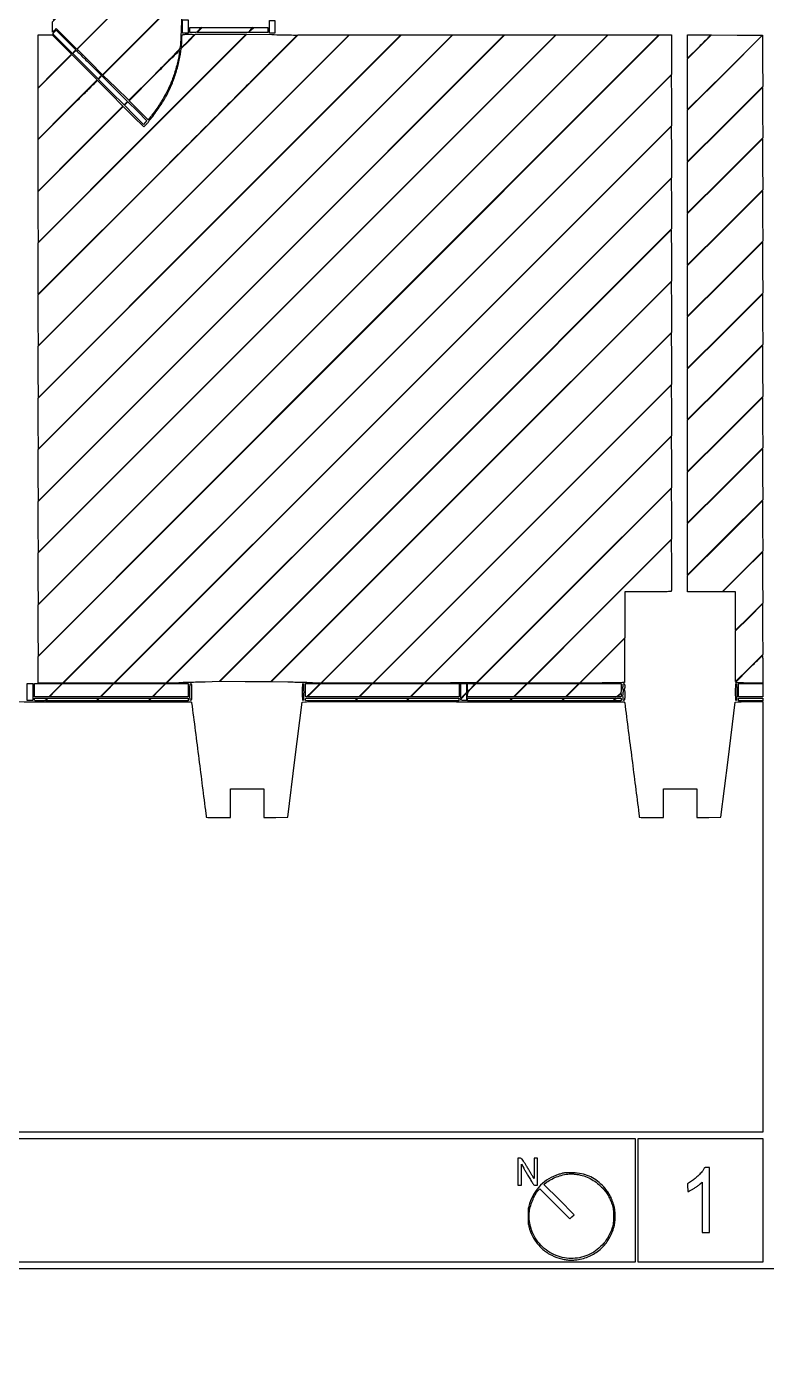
# Model space of a CAD drawing. Extents: x 0 to 1066, y 0 to 761.
# Drawn here: x 668.8 to 777.3, y 0 to 194.2 of the extents above; entities that cross this region are included whole.
import ezdxf

# ---------------------------------------------------------------- set-up
doc = ezdxf.new("R2010")
doc.units = 0
doc.header["$MEASUREMENT"] = 0

msp = doc.modelspace()

# ---------------------------------------------------------------- linework, layer by layer
for points in [[(183.390323, 95.266879, 0.000001), (192.989143, 95.254457, 0.000118)], [(329.859243, 95.267872, -0.000023), (352.558836, 95.240684, -0.000004), (375.624384, 95.211821, -0.198594)], [(456.759243, 95.267872, -0.000023), (479.458836, 95.240684, -0.000004), (502.524384, 95.211821, -0.198594)], [(647.351703, 95.267421, -0.000028), (669.892229, 95.24091, -0.000004), (692.872908, 95.212432, -0.198597), (693.003607, 95.158197, -0.166035), (693.042312, 95.079344, -0.00001), (694.094456, 86.85292, -0.000054), (695.120319, 78.823918, -0.027223), (695.157051, 78.31845, 0.397103), (695.182291, 78.292635, 0.001246), (695.679739, 78.273638, 0.005572), (696.253491, 78.259561, 0.003347), (696.9348, 78.255), (698.7114, 78.255), (698.7114, 80.37), (698.7114, 82.485), (701.1648, 82.485), (703.6182, 82.485), (703.6182, 80.368284), (703.6182, 78.251567), (705.371536, 78.274434), (707.124871, 78.2973), (708.178193, 86.731919), (709.231515, 95.166538), (709.660807, 95.216395, -0.029201), (710.559243, 95.267872, -0.000023), (733.258836, 95.240684, -0.000004), (756.324384, 95.211821, -0.198594), (756.453607, 95.158197, -0.166035), (756.492312, 95.079344, -0.00001), (757.544456, 86.85292, -0.000054), (758.570319, 78.823918, -0.027223), (758.607051, 78.31845, 0.397103), (758.632291, 78.292635, 0.001246), (759.129739, 78.273638, 0.005572), (759.703491, 78.259561, 0.003347), (760.3848, 78.255), (762.1614, 78.255), (762.1614, 80.37), (762.1614, 82.485), (764.6148, 82.485), (767.0682, 82.485), (767.0682, 80.368284), (767.0682, 78.251567), (768.821536, 78.274434), (770.574871, 78.2973), (771.627528, 86.726596), (772.680185, 95.155892), (773.0585, 95.207746, -0.024658), (773.291524, 95.228049, -0.002973), (773.806816, 95.244368, -0.00353), (774.419853, 95.255804, -0.002898), (775.074708, 95.2596), (776.7126, 95.2596), (776.7126, 63.7038), (776.7126, 32.148), (409.2102, 32.148)], [(289.192229, 95.24091, -0.000004), (312.172908, 95.212432, -0.198597)], [(416.092229, 95.24091, -0.000004), (439.072908, 95.212432, -0.198597)], [(542.992229, 95.24091, -0.000004), (565.972908, 95.212432, -0.198597)], [(606.442229, 95.24091, -0.000004), (629.422908, 95.212432, -0.198597)], [(375.865972, 145.56135, -0.000139), (375.849221, 127.376659, -0.000232), (375.823742, 112.056445, -0.000003), (375.794083, 98.149601, -0.198357)], [(664.484771, 209.380562, -0.000067), (690.31485, 235.230191, 0.000027), (706.352947, 251.277892, 0.00006)], [(692.434151, 229.777931, -0.00006), (665.342143, 202.705508, -0.000756), (655.110527, 192.514585, -0.000132), (648.721449, 186.173476, -0.54367), (648.558756, 186.208931, -0.0049), (648.324491, 186.849745, -0.007249), (648.132764, 187.416537, -0.007894), (647.970477, 187.948891, -0.007963), (647.825575, 188.484561, -0.015847), (647.655871, 189.255882, -0.006217), (647.468978, 190.328932, -0.005158), (647.311087, 191.375824, -0.034858), (647.2746, 191.898559, -0.197899), (647.402611, 192.209318, -0.000131), (654.033422, 198.88853, -0.000716)], [(694.591469, 224.426969, -0.000055), (678.050054, 207.889144, -0.000091), (664.116765, 193.966993), (651.447454, 181.312442, -0.198761), (651.412075, 181.2978, -0.245058), (651.326643, 181.342347, -0.001304), (650.774927, 182.136965, -0.006142), (650.248849, 182.919272, -0.010719), (649.834929, 183.582, -0.007926), (649.643664, 183.915278, -0.004447), (649.421305, 184.325951, -0.004436), (649.204007, 184.744884, -0.007215), (649.027838, 185.1048), (648.648725, 185.9085), (692.440113, 229.7313)], [(680.286636, 202.634941, -0.000034), (672.728986, 195.12015, -0.667126)], [(629.592312, 95.079344, -0.00001), (630.644456, 86.85292, -0.000054)]]:
    msp.add_lwpolyline(points, format="xyb")
for points in [[(409.06215, 749.15415), (40.8618, 749.132981), (40.8618, 380.65769), (40.8618, 12.1824), (501.2973, 12.1824), (961.7328, 12.1824), (961.7328, 380.646631), (961.7328, 749.110861), (961.41555, 749.1633, 0.040886), (961.153339, 749.184871, 0.000002), (934.190609, 749.194398, 0.000089), (904.448031, 749.199508, 0.000054), (869.1804, 749.195529, -0.000029), (813.61687, 749.186499, -0.000004), (696.10453, 749.175037, -0.000004), (556.774728, 749.163736, -0.000004)], [(716.752376, 263.9097), (718.930852, 263.9097), (683.12742, 228.106256, -0.000106), (669.395664, 214.38029, -0.000176), (657.829403, 202.831917, -0.000001), (647.316898, 192.34311, -0.413882), (647.283671, 192.343129, -0.194594), (647.267583, 192.381073, -0.00096), (647.261338, 192.805629, -0.004145), (647.259151, 193.291658, -0.002589), (647.264257, 193.860984), (647.285159, 195.338522), (645.101429, 195.361111), (642.9177, 195.3837), (678.7035, 231.194886), (714.4893, 267.006072), (714.5316, 265.457886), (714.5739, 263.9097)], [(713.241873, 227.933997), (676.20867, 190.900794), (674.705342, 192.402381), (673.202015, 193.903969), (672.928307, 193.630261), (672.6546, 193.356554), (672.6546, 194.116288), (672.6546, 194.876022), (707.150211, 229.371711, -0.000189), (720.725245, 242.936492, -0.000346), (731.813773, 253.992938, -0.000007), (741.686233, 263.822935, -0.198349), (741.793911, 263.8674, 0.093736), (741.851377, 263.878269, 0.100714), (741.899271, 263.909279, 0.101773), (741.930885, 263.956233, 0.097746), (741.942, 264.012544, -0.138097), (741.964311, 264.091784, -0.019599), (742.059109, 264.233949, -0.021084), (742.188013, 264.396835, -0.016552), (742.34067, 264.562444), (742.739339, 264.9672), (746.507208, 264.9672), (750.275076, 264.9672)], [(730.6479, 230.1966), (695.877377, 195.426), (694.523739, 195.425562, 0.00339), (693.945993, 195.421459, 0.002786), (693.329261, 195.40946, 0.002813), (692.762806, 195.392091, 0.007463), (692.358286, 195.371359), (691.546472, 195.317593), (691.489287, 193.489447, -0.001905), (691.463716, 192.760809, -0.002368), (691.434151, 192.083517, -0.001927), (691.404447, 191.515165, -0.017928), (691.381892, 191.270487, -0.125884), (691.245588, 190.927459, -0.028488), (690.845491, 190.438359, -0.010067), (690.02187, 189.576525, -0.000657), (687.583706, 187.132407), (683.83573, 183.38514), (681.922415, 185.236135), (680.009099, 187.087131), (718.949065, 226.027165), (757.889031, 264.9672), (761.653727, 264.9672), (765.418423, 264.9672)], [(685.809812, 177.829084), (670.5819, 162.600967), (670.559846, 166.301217), (670.537792, 170.001466), (676.77741, 176.241511), (683.017028, 182.481557), (684.517874, 180.982449), (686.018719, 179.48334), (686.40076, 179.858285, 0.012246), (686.547095, 180.009112, 0.01682), (686.670576, 180.152149, 0.013542), (686.764433, 180.275245, 0.157368), (686.7828, 180.332156, -0.101637), (686.792211, 180.377972, -0.040798), (686.822272, 180.434782, -0.038217), (686.865757, 180.492622, -0.039275), (686.917173, 180.542602, 0.059177), (687.17183, 180.810612, 0.003725), (687.817981, 181.689069, 0.006038), (688.453161, 182.588906, 0.015475), (688.88439, 183.259256, 0.024441), (689.747878, 184.871041, 0.023372), (690.464169, 186.583262, 0.023391), (691.016993, 188.353413, 0.024583), (691.391456, 190.1385), (691.525917, 190.9845), (692.558239, 192.02085), (693.590561, 193.0572), (697.314142, 193.0572), (701.037724, 193.0572)], [(708.50036, 192.93686, -0.451457), (708.501134, 192.92471, -0.000001), (702.934752, 187.349159, -0.000129), (696.808979, 181.216477, -0.000077), (689.52881, 173.93411), (670.5396, 154.945041), (670.5396, 158.709583), (670.5396, 162.474125), (685.83105, 177.769713), (701.1225, 193.065301), (704.8026, 193.007921, -0.000341), (706.214941, 192.984936, -0.000565), (707.406858, 192.963378, -0.000021), (708.484003, 192.942632, -0.16133)], [(693.4662, 193.03467, -0.196049), (693.459855, 193.01911, -0.000188), (693.185725, 192.739078, -0.001815), (692.877471, 192.426703, -0.001108), (692.51139, 192.060039), (691.55658, 191.107938), (691.586061, 191.976819, -0.003284), (691.599856, 192.31737, -0.004593), (691.616979, 192.62153, -0.002813), (691.635153, 192.876891, -0.059471), (691.649916, 192.95145, -0.263068), (691.705227, 193.002162, -0.028451), (691.882549, 193.032724, -0.022004), (692.155217, 193.051784, -0.006447), (692.575245, 193.0572, -0.00237), (692.91688, 193.055581, -0.003951), (693.204482, 193.050582, -0.000628), (693.45725, 193.043872, -0.406096)], [(694.143, 193.6917, -0.015083), (693.904381, 193.462802, -0.079982), (693.752955, 193.36471, -0.085469), (693.582926, 193.322259, -0.018539), (693.279386, 193.311), (692.7894, 193.311), (692.7894, 193.6917), (692.7894, 194.0724), (693.653014, 194.0724), (694.516629, 194.0724)], [(769.0986, 192.950657, -0.197299), (769.092322, 192.935366, -0.000058), (768.601575, 192.4386, -0.001004), (768.055358, 191.888028, -0.000608), (767.4066, 191.2383), (765.7146, 189.547886), (765.7146, 191.260243), (765.7146, 192.9726), (767.4066, 192.9726, -0.001215), (768.055398, 192.971023, -0.002027), (768.601575, 192.966154, -0.000166), (769.089717, 192.959662, -0.410227)], [(679.911944, 186.941959), (683.657676, 183.195518), (683.398741, 182.947444), (683.139807, 182.699369), (681.262888, 184.576288), (679.385969, 186.453207), (679.636934, 186.730753), (679.8879, 187.0083), (679.610599, 186.75757), (679.333299, 186.50684), (677.476362, 188.362337), (675.619426, 190.217835), (675.844841, 190.453117, -0.009896), (675.934688, 190.543257, -0.014154), (676.018134, 190.619286, -0.00998), (676.089751, 190.678473, -0.169264), (676.118234, 190.6884, -0.197225), (676.151677, 190.674674, -0.000056), (677.252428, 189.587883, -0.000991), (678.472279, 188.378446, -0.0006)], [(691.226017, 190.24425, -0.021016), (691.111815, 189.57278, -0.009226), (690.907059, 188.694105, -0.009157), (690.657128, 187.77572, -0.01283), (690.398038, 186.966, -0.024079), (689.740585, 185.336465, -0.02193), (688.910689, 183.724665, -0.021826), (687.938206, 182.183766, -0.023231), (686.853854, 180.766459), (686.6559, 180.531218), (685.260663, 181.930008), (683.865427, 183.328797), (687.544499, 187.008599, -0.000375), (688.957305, 188.419567, -0.000622), (690.151495, 189.607458, -0.000022), (691.232415, 190.679911, -0.197879), (691.253024, 190.6884, -0.427086), (691.26349, 190.677465, -0.004246), (691.25724, 190.557931, -0.010308), (691.245553, 190.414567, -0.00612)], [(681.134835, 184.392804), (682.973971, 182.522239), (676.756785, 176.305485), (670.5396, 170.088732), (670.5396, 173.852911), (670.5396, 177.61709), (674.875042, 181.953145, -0.0006), (676.540478, 183.614825, -0.000995), (677.949464, 185.01169, -0.000045), (679.22276, 186.268788, -0.274936), (679.253092, 186.276285, -0.123375), (679.282922, 186.25841, -0.00013), (679.82343, 185.717684, -0.001241), (680.42665, 185.110902, -0.000761)], [(730.213266, 131.354464), (697.078941, 98.1783), (695.039921, 98.121226, 0.000146), (694.126996, 98.095406, 0.000093), (693.06556, 98.064876, 0.000094), (692.025009, 98.034558, 0.000175), (691.182, 98.009542), (689.3631, 97.954932), (726.3333, 134.931131), (763.3035, 171.907329), (763.325545, 168.218979), (763.34759, 164.530628)], [(737.649454, 123.662184), (711.9513, 97.961156), (710.7669, 98.005019, 0.002175), (710.149783, 98.025186, 0.000655), (709.211484, 98.050532, 0.000657), (708.158947, 98.076201, 0.000714), (707.135068, 98.098363), (704.687635, 98.147844), (733.995568, 127.455896), (763.3035, 156.763948), (763.325554, 153.06358), (763.347608, 149.363212)], [(763.307074, 111.43935, -0.297973), (763.226254, 111.380999, -0.003823), (762.56838, 111.355664, -0.006398), (761.596068, 111.33811, -0.001314), (759.879855, 111.3336), (756.4932, 111.3336), (756.4932, 107.971147), (756.4932, 104.608693), (753.173052, 101.287747), (749.852903, 97.9668), (746.08793, 97.9668), (742.322956, 97.9668), (752.813228, 108.457356), (763.3035, 118.947913), (763.325569, 115.246506, -0.001041), (763.331104, 113.819948, -0.001664), (763.32924, 112.601324, -0.000306), (763.323356, 111.525793, -0.090292)], [(756.444981, 98.05948, -0.192873), (756.396456, 98.038658, -0.00032), (755.460952, 98.016548, -0.002361), (754.407298, 97.997297, -0.001449), (753.165701, 97.984075), (749.9367, 97.959049), (753.1938, 101.220474), (756.4509, 104.481899), (756.47308, 101.295879, -0.001488), (756.477964, 100.070754, -0.002423), (756.473975, 99.030954, -0.000333), (756.465348, 98.108031, -0.196051)], [(776.7126, 99.9972), (776.7126, 97.9668), (775.04175, 97.967731, -0.00295), (774.378111, 97.972016, -0.003758), (773.766141, 97.984178, -0.002943), (773.25357, 98.001239, -0.031155), (773.04555, 98.022415), (772.720201, 98.076167), (774.694575, 100.051884, -0.000518), (775.45318, 100.809433, -0.000856), (776.095388, 101.447233, -0.000042), (776.675542, 102.021338, -0.197529), (776.690775, 102.0276, -0.410936), (776.699739, 102.018736, -0.000114), (776.706189, 101.43117, -0.00168), (776.711032, 100.775758, -0.001007)], [(693.0432, 96.6555, -0.003213), (693.038872, 95.981979, -0.022561), (693.019862, 95.6544, -0.049302), (692.983947, 95.478677, -0.328801), (692.9163, 95.4288, -0.328801), (692.848653, 95.478677, -0.049302), (692.812738, 95.6544, -0.022561), (692.793728, 95.981979, -0.003213), (692.7894, 96.6555, -0.003213), (692.793728, 97.329021, -0.022561), (692.812738, 97.6566, -0.049302), (692.848653, 97.832323, -0.328801), (692.9163, 97.8822, -0.328801), (692.983947, 97.832323, -0.049302), (693.019862, 97.6566, -0.022561), (693.038872, 97.329021, -0.003213)], [(709.4556, 96.6555, -0.005192), (709.450266, 96.141839, -0.012022), (709.432991, 95.756625, -0.006948), (709.408635, 95.462963, -0.386182), (709.371, 95.4288, -0.386182), (709.333365, 95.462963, -0.006948), (709.309009, 95.756625, -0.012022), (709.291734, 96.141839, -0.005192), (709.2864, 96.6555, -0.005192), (709.291734, 97.169161, -0.012022), (709.309009, 97.554375, -0.006948), (709.333365, 97.848037, -0.386182), (709.371, 97.8822, -0.386182), (709.408635, 97.848037, -0.006948), (709.432991, 97.554375, -0.012022), (709.450266, 97.169161, -0.005192)], [(710.8938, 96.9093, -0.005157), (710.514238, 96.53643, -0.007914), (710.177169, 96.222189, -0.003446), (709.88547, 95.962379, -0.182163), (709.81653, 95.9364, -0.344653), (709.763497, 95.977884, -0.03339), (709.732879, 96.149624, -0.022219), (709.714354, 96.433162, -0.005202), (709.7094, 96.9093), (709.7094, 97.8822), (710.78667, 97.8822), (711.86394, 97.8822)], [(734.5818, 97.858606, -0.193942), (734.575343, 97.842586, -0.000605), (734.420267, 97.681846, -0.003271), (734.242716, 97.500643, -0.002026), (734.0319, 97.29), (733.482, 96.744988), (733.482, 97.313594), (733.482, 97.8822), (734.0319, 97.8822, -0.004021), (734.242756, 97.880504, -0.006699), (734.420267, 97.875269, -0.001796), (734.572693, 97.868181, -0.399625)], [(741.1806, 96.9093), (740.21046, 95.9364), (736.84623, 95.9364), (733.482, 95.9364), (733.482, 96.293961, -0.052149), (733.505354, 96.517271, -0.088362), (733.575703, 96.691039, -0.048434), (733.730757, 96.891762, -0.006882), (734.093233, 97.266861), (734.704465, 97.8822), (738.427603, 97.8822), (742.15074, 97.8822)], [(755.9856, 97.230117, -0.009231), (755.977948, 96.815692, -0.068755), (755.943884, 96.622147, -0.092581), (755.861315, 96.469611, -0.023182), (755.672331, 96.257217), (755.359061, 95.9364), (751.634061, 95.9364), (747.90906, 95.9364), (748.8792, 96.9093), (749.84934, 97.8822), (752.91747, 97.8822), (755.9856, 97.8822)], [(756.4932, 97.469559, -0.022202), (756.485101, 97.287254, -0.037886), (756.460148, 97.136963, -0.0468), (756.420416, 97.022388, -0.113165), (756.3663, 96.9516, -0.159132), (756.302253, 96.926233, -0.346422), (756.261431, 96.95449, -0.068768), (756.242906, 97.068535, -0.005928), (756.2394, 97.364241, -0.010296), (756.244813, 97.627055, -0.049812), (756.265732, 97.774724, -0.112233), (756.304987, 97.853205, -0.22453), (756.3663, 97.8822, -0.197486), (756.425919, 97.857697, -0.123761), (756.465546, 97.792276, -0.060027), (756.48728, 97.67177, -0.014634)], [(772.9056, 96.6555, -0.005192), (772.900266, 96.141839, -0.012022), (772.882991, 95.756625, -0.006948), (772.858635, 95.462963, -0.386182), (772.821, 95.4288, -0.386182), (772.783365, 95.462963, -0.006948), (772.759009, 95.756625, -0.012022), (772.741734, 96.141839, -0.005192), (772.7364, 96.6555, -0.005192), (772.741734, 97.169161, -0.012022), (772.759009, 97.554375, -0.006948), (772.783365, 97.848037, -0.386182), (772.821, 97.8822, -0.386182), (772.858635, 97.848037, -0.006948), (772.882991, 97.554375, -0.012022), (772.900266, 97.169161, -0.005192)], [(671.724, 95.5557, -0.058341), (671.584526, 95.438209, -0.091102), (671.440407, 95.376969, -0.048269), (671.225586, 95.350273, -0.006794), (670.778653, 95.3442, -0.003823), (670.287209, 95.347958, -0.065278), (670.127815, 95.371341, -0.225278), (670.057416, 95.432986, -0.102468), (670.032, 95.5557), (670.032, 95.7672), (670.977347, 95.7672), (671.922694, 95.7672)], [(717.1542, 95.5557), (716.955506, 95.3442), (713.332453, 95.3442, -0.000715), (711.047659, 95.347468, -0.009981), (710.224603, 95.366255, -0.021137), (709.794203, 95.402949, -0.377396), (709.7094, 95.4993, -0.03271), (709.713559, 95.562814, -0.032464), (709.725968, 95.625407, -0.034257), (709.744094, 95.678486, -0.097261), (709.7658, 95.7108, -0.194771), (709.820275, 95.733875, -0.000298), (710.911703, 95.750632, -0.002287), (712.139869, 95.763139, -0.001402), (713.587547, 95.7672), (717.352894, 95.7672)], [(733.3128, 95.9364), (733.3128, 95.4288), (732.8898, 95.4288, -0.016671), (732.706058, 95.434928, -0.042982), (732.57494, 95.455092, -0.067366), (732.492949, 95.48718, -0.272251), (732.4668, 95.531644, -0.181221), (732.50394, 95.63075, -0.004011), (732.848771, 96.019872, -0.003654), (733.201836, 96.40619, -0.208712), (733.28847, 96.444, -0.397662), (733.298326, 96.434689, -0.002236), (733.305653, 96.294892, -0.007482), (733.311051, 96.131035, -0.004492)], [(755.9856, 95.5557, -0.079716), (755.966024, 95.433692, -0.227353), (755.907985, 95.373272, -0.083714), (755.780481, 95.348571, -0.006079), (755.420953, 95.3442), (754.856306, 95.3442), (755.055, 95.5557, -0.04579), (755.170747, 95.658266, -0.068904), (755.289168, 95.722343, -0.06118), (755.430775, 95.756425, -0.028502), (755.619647, 95.7672, -0.013751), (755.835779, 95.761255, -0.117801), (755.927855, 95.733827, -0.207488), (755.972004, 95.674229, -0.057165)], [(755.9856, 96.1902, -0.031162), (755.976575, 96.045542, -0.174494), (755.941981, 95.977458, -0.163634), (755.870546, 95.94463, -0.026602), (755.715972, 95.9364), (755.446344, 95.9364), (755.6895, 96.1902, -0.005081), (755.784608, 96.287473, -0.007831), (755.869005, 96.369446, -0.003317), (755.942165, 96.437402, -0.187632), (755.959128, 96.444, -0.37258), (755.969663, 96.434884, -0.01007), (755.977824, 96.369446, -0.016197), (755.983695, 96.28751, -0.009786)], [(756.4932, 96.1902, -0.005946), (756.4884, 95.786614, -0.035355), (756.468525, 95.57685, -0.084509), (756.430323, 95.466675, -0.273642), (756.3663, 95.4288, -0.255339), (756.303288, 95.463223, -0.095494), (756.264617, 95.55993, -0.040273), (756.244397, 95.743871, -0.007246), (756.2394, 96.08868, -0.018129), (756.253008, 96.463854, -0.046599), (756.297716, 96.731295, -0.074757), (756.369306, 96.896911, -0.258954), (756.46782, 96.9516, -0.403221), (756.478155, 96.941647, -0.001089), (756.485745, 96.727939, -0.005207), (756.491376, 96.482156, -0.003124)], [(740.8422, 26.3529), (740.8422, 24.3648), (741.096, 24.3648), (741.3498, 24.3648), (741.3498, 25.907407), (741.3498, 27.450015), (741.688097, 26.859157, 0.001399), (741.82383, 26.623621, 0.00172), (741.95188, 26.404587, 0.001423), (742.060645, 26.221195, 0.012504), (742.111025, 26.1414, -0.010972), (742.165252, 26.056092, -0.000746), (742.313711, 25.809984, -0.001068), (742.489659, 25.515901, -0.000801), (742.682178, 25.191375, 0.005103), (742.985035, 24.690722, 0.047843), (743.137219, 24.490473, 0.11448), (743.271251, 24.399294, 0.09103), (743.44365, 24.366525), (743.7186, 24.3648), (743.7186, 26.3529), (743.7186, 28.341), (743.4648, 28.341), (743.211, 28.341), (743.209608, 26.83935), (743.208217, 25.3377), (743.019258, 25.659347, 0.002361), (742.906148, 25.84982, 0.000349), (742.675699, 26.233136, 0.000394), (742.402742, 26.685634, 0.000339), (742.115041, 27.160997, 0.002996), (741.658721, 27.903738, 0.035805), (741.460788, 28.176069, 0.103111), (741.305629, 28.297795, 0.115442), (741.120991, 28.341), (740.8422, 28.341)], [(747.6525, 26.170908, 0.021629), (747.514852, 26.142864, 0.005056), (747.286869, 26.083592, 0.005203), (747.025733, 26.00995, 0.005086), (746.7642, 25.930351, 0.058943), (745.356097, 25.295829, 0.0617), (744.158733, 24.358147, 0.060935), (743.21452, 23.145228, 0.055142), (742.552398, 21.6999, 0.017342), (742.430556, 21.283598, 0.032212), (742.365634, 20.937911, 0.023923), (742.335249, 20.524728, 0.005774), (742.32563, 19.8387, 0.005804), (742.331964, 19.145229, 0.024518), (742.360937, 18.73064, 0.032172), (742.426363, 18.377354, 0.015572), (742.552828, 17.9352, 0.060408), (743.219445, 16.48318, 0.061226), (744.211302, 15.239846, 0.061737), (745.466341, 14.282155, 0.063327), (746.906754, 13.669735, 0.020274), (747.612722, 13.50072, 0.027355), (748.262921, 13.40926, 0.029221), (748.882762, 13.392752, 0.029668), (749.497121, 13.448887, 0.065434), (751.327839, 13.97754, 0.074568), (752.871693, 14.946887, 0.074558), (754.063432, 16.326593, 0.065393), (754.86318, 18.05674, 0.017001), (754.974032, 18.4598, 0.027779), (755.037063, 18.808463, 0.022629), (755.068362, 19.208651, 0.00754), (755.07878, 19.7964, 0.007577), (755.071287, 20.395443, 0.023721), (755.041076, 20.796994, 0.028229), (754.976298, 21.155063, 0.014742), (754.85757, 21.59273, 0.027573), (754.572644, 22.374471, 0.033263), (754.217966, 23.070728, 0.033318), (753.774629, 23.712867, 0.027822), (753.224061, 24.332437, 0.042349), (752.275166, 25.138225, 0.053329), (751.271406, 25.703406, 0.053143), (750.167911, 26.044848, 0.041626), (748.9215, 26.183373, 0.004255), (748.514202, 26.1911, 0.00507), (748.129961, 26.191222, 0.004413), (747.806223, 26.185185, 0.032578)], [(749.484324, 25.964446, -0.038292), (750.503072, 25.725402, -0.041625), (751.444131, 25.338328, -0.041513), (752.31026, 24.79964, -0.037698), (753.105909, 24.109171, -0.029356), (753.593884, 23.555038, -0.0316), (754.000727, 22.960515, -0.030224), (754.343839, 22.295813, -0.022915), (754.640832, 21.5307, -0.053504), (754.804191, 20.791638, -0.027397), (754.857256, 19.842533, -0.027343), (754.805732, 18.882159, -0.0481), (754.64451, 18.1044, -0.10097), (753.401571, 15.838797, -0.103209), (751.378775, 14.262173, -0.104558), (748.91714, 13.6388, -0.106283), (746.429447, 14.07123, -0.054062), (745.246862, 14.704893, -0.052553), (744.2152, 15.582574, -0.052787), (743.393142, 16.651941, -0.055572), (742.829829, 17.851986, -0.0246), (742.652208, 18.472814, -0.023408), (742.53295, 19.118427, -0.024367), (742.478672, 19.739806, -0.036009), (742.497039, 20.286499, -0.038655), (742.658789, 21.16126, -0.028661), (742.965775, 22.095686, -0.029221), (743.362151, 22.952824, -0.054028), (743.794597, 23.585566), (744.032559, 23.863832), (746.231153, 21.647657), (748.429748, 19.431482), (748.760224, 19.737167), (749.0907, 20.042853), (746.868147, 22.269668), (744.645595, 24.496482), (745.049247, 24.801463, -0.043938), (745.81593, 25.281307, -0.033771), (746.724479, 25.669609, -0.033532), (747.685381, 25.934859, -0.041175), (748.609195, 26.046246, -0.025375), (748.755928, 26.044331, -0.007353), (748.98172, 26.026571, -0.007373), (749.235906, 25.999025, -0.00781)], [(768.0366, 26.693766, -0.066997), (767.796346, 26.324537, -0.019634), (767.334047, 25.82821, -0.020254), (766.795997, 25.335822, -0.030419), (766.28565, 24.95601), (765.7146, 24.582714), (765.7146, 24.008457, 0.007703), (765.717992, 23.788272, 0.012787), (765.728456, 23.602888, 0.006398), (765.742875, 23.451164, 0.383053), (765.761769, 23.4342, 0.124827), (765.834313, 23.452598, 0.002468), (766.171797, 23.637701, 0.00619), (766.540141, 23.848107, 0.005781), (766.911728, 24.072332, 0.014381), (767.072649, 24.178513, 0.009378), (767.252375, 24.309766, 0.009434), (767.422972, 24.444477, 0.017736), (767.55465, 24.560605), (767.8296, 24.820991), (767.8296, 21.124296), (767.8296, 17.4276), (768.3795, 17.4276), (768.9294, 17.4276), (768.9294, 22.2075), (768.9294, 26.9874), (768.552669, 26.9874, 0.020825), (768.329451, 26.978099, 0.108931), (768.212689, 26.941943, 0.123328), (768.129242, 26.862197, 0.029908)]]:
    msp.add_lwpolyline(points, format="xyb", close=True)
for points in [[(718.888602, 226.051302), (679.972772, 187.135403), (678.111573, 188.996602), (676.250374, 190.857801), (713.305001, 227.912501), (750.359628, 264.9672), (754.082029, 264.9672), (757.804431, 264.9672)], [(692.5356, 194.1993), (692.5356, 193.2264), (692.1126, 193.2264), (691.6896, 193.2264), (691.6896, 194.1993), (691.6896, 195.1722), (692.1126, 195.1722), (692.5356, 195.1722)], [(705.2256, 194.157), (705.2256, 193.2264), (704.8449, 193.2264), (704.4642, 193.2264), (704.4642, 194.157), (704.4642, 195.0876), (704.8449, 195.0876), (705.2256, 195.0876)], [(674.02917, 191.557489), (675.44604, 190.137046), (672.991577, 187.684373), (670.537115, 185.2317), (670.54161, 189.093164), (670.546106, 192.954629), (671.579203, 192.966281), (672.6123, 192.977933)], [(693.339241, 170.215113), (670.5819, 147.457625), (670.559846, 151.157988), (670.537792, 154.858352), (689.594776, 173.915476), (708.651759, 192.9726), (712.374171, 192.9726), (716.096582, 192.9726)], [(700.910956, 162.643427), (670.5819, 132.314255), (670.559846, 136.014623), (670.537792, 139.714991), (697.166496, 166.343796), (723.795199, 192.9726), (727.517605, 192.9726), (731.240012, 192.9726)], [(708.482665, 155.071736), (670.5819, 117.170872), (670.559846, 120.871243), (670.537792, 124.571614), (704.738207, 158.772107), (738.938622, 192.9726), (742.661025, 192.9726), (746.383429, 192.9726)], [(697.146249, 166.408122), (670.5819, 139.843643), (670.559856, 143.586319), (670.537811, 147.328994), (693.359497, 170.150797), (716.181182, 192.9726), (719.945891, 192.9726), (723.710599, 192.9726)], [(704.717961, 158.836433), (670.5819, 124.700266), (670.559855, 128.442944), (670.537811, 132.185623), (700.931211, 162.579111), (731.324612, 192.9726), (735.089317, 192.9726), (738.854021, 192.9726)], [(712.289668, 151.26474), (670.5819, 109.55688), (670.559855, 113.29956), (670.537811, 117.04224), (708.50292, 155.00742), (746.468029, 192.9726), (750.232732, 192.9726), (753.997436, 192.9726)], [(716.043436, 147.474263), (670.5819, 101.975927), (670.559855, 105.702087), (670.537811, 109.428247), (712.309923, 151.200423), (754.082036, 192.9726), (757.793504, 192.9726), (761.504972, 192.9726)], [(763.3458, 190.07508), (763.3458, 187.17756), (718.74048, 142.57218), (674.13516, 97.9668), (672.33738, 97.9668), (670.5396, 97.9668), (670.5396, 99.907837), (670.5396, 101.848875), (716.06456, 147.410737), (761.58952, 192.9726), (762.46766, 192.9726), (763.3458, 192.9726)], [(675.824853, 190.520207), (675.57074, 190.266094), (674.136993, 191.701704), (672.703247, 193.137314), (672.951005, 193.395919), (673.198764, 193.654523), (674.638865, 192.214422), (676.078967, 190.77432)], [(701.6724, 193.6917), (701.298771, 193.311), (697.576371, 193.311), (693.853971, 193.311), (694.2276, 193.6917), (694.601229, 194.0724), (698.323629, 194.0724), (702.046029, 194.0724)], [(704.2104, 193.6917), (704.2104, 193.311), (702.796886, 193.311), (701.383371, 193.311), (701.757, 193.6917), (702.130629, 194.0724), (703.170514, 194.0724), (704.2104, 194.0724)], [(776.692102, 189.1656), (776.713904, 185.4009), (771.214252, 179.902144), (765.7146, 174.403388), (765.7146, 178.167602), (765.7146, 181.931816), (771.19245, 187.431058), (776.6703, 192.9303), (771.19245, 187.473846), (765.7146, 182.017392), (765.7146, 185.738808), (765.7146, 189.460224), (767.47005, 191.217241), (769.2255, 192.974257), (772.9479, 192.952279), (776.6703, 192.9303)], [(674.87518, 182.038086), (670.5396, 177.702506), (670.5396, 181.424274), (670.5396, 185.146042), (673.013762, 187.621271), (675.487925, 190.0965), (677.349342, 188.235083), (679.210759, 186.373666)], [(722.506087, 138.808387), (681.664566, 97.9668), (677.942163, 97.9668), (674.21976, 97.9668), (718.76163, 142.508758), (763.3035, 187.050717), (763.325554, 183.350345), (763.347608, 179.649974)], [(771.214504, 172.373566), (765.7146, 166.873662), (765.7146, 170.595739), (765.7146, 174.317816), (771.19245, 179.79618), (776.6703, 185.274545), (776.692354, 181.574007), (776.714408, 177.87347)], [(686.230635, 180.114389), (685.976512, 179.860266), (684.585093, 181.253604), (683.193674, 182.646943), (683.441415, 182.905528), (683.689155, 183.164114), (685.086956, 181.766312), (686.484757, 180.368511)], [(726.313081, 135.001381), (689.278572, 97.9668), (685.513869, 97.9668), (681.749166, 97.9668), (722.526333, 138.744061), (763.3035, 179.521321), (763.325545, 175.778641), (763.347589, 172.035961)], [(771.214494, 164.759557), (765.7146, 159.259662), (765.7146, 163.024039), (765.7146, 166.788416), (771.19245, 172.26678), (776.6703, 177.745144), (776.692344, 174.002297), (776.714389, 170.259451)], [(771.214504, 157.230166), (765.7146, 151.730262), (765.7146, 155.452339), (765.7146, 159.174416), (771.19245, 164.65278), (776.6703, 170.131145), (776.692354, 166.430607), (776.714408, 162.73007)], [(733.968425, 127.513356), (704.589261, 98.134192), (700.87624, 98.156246), (697.163218, 98.1783), (730.233359, 131.290189), (763.3035, 164.402078), (763.325545, 160.647299), (763.347589, 156.892519)], [(771.214494, 149.616157), (765.7146, 144.116262), (765.7146, 147.880639), (765.7146, 151.645016), (771.19245, 157.12338), (776.6703, 162.601744), (776.692344, 158.858897), (776.714389, 155.116051)], [(771.214504, 142.086766), (765.7146, 136.586862), (765.7146, 140.308939), (765.7146, 144.031016), (771.19245, 149.50938), (776.6703, 154.987745), (776.692354, 151.287207), (776.714408, 147.58667)], [(741.456506, 119.858006), (719.565422, 97.9668), (715.800714, 97.9668), (712.036005, 97.9668), (737.669752, 123.60068), (763.3035, 149.23456), (763.325544, 145.491886), (763.347589, 141.749211)], [(771.214494, 134.472757), (765.7146, 128.972862), (765.7146, 132.737239), (765.7146, 136.501616), (771.19245, 141.97998), (776.6703, 147.458344), (776.692344, 143.715497), (776.714389, 139.972651)], [(745.221228, 116.093328), (727.094848, 97.9668), (723.372435, 97.9668), (719.650023, 97.9668), (741.476761, 119.79369), (763.3035, 141.62058), (763.325554, 137.920218), (763.347608, 134.219856)], [(771.214504, 126.943366), (765.7146, 121.443462), (765.7146, 125.165539), (765.7146, 128.887616), (771.19245, 134.36598), (776.6703, 139.844345), (776.692354, 136.143807), (776.714408, 132.44327)], [(749.045054, 112.303154), (734.74252, 98.000433), (730.96091, 97.981339), (727.1793, 97.962244), (745.2414, 116.026724), (763.3035, 134.091204), (763.325544, 130.34854), (763.347589, 126.605876)], [(771.214494, 119.329357), (765.7146, 113.829462), (765.7146, 117.593839), (765.7146, 121.358216), (771.19245, 126.83658), (776.6703, 132.314944), (776.692344, 128.572097), (776.714389, 124.829251)], [(752.792981, 108.52168), (742.238354, 97.9668), (738.515921, 97.9668), (734.793488, 97.9668), (749.048494, 112.222023), (763.3035, 126.477245), (763.325554, 122.776903), (763.347608, 119.076561)], [(773.731801, 114.317095), (770.749194, 111.3336), (768.231897, 111.3336), (765.7146, 111.3336), (765.7146, 112.538908), (765.7146, 113.744216), (771.19245, 119.22258), (776.6703, 124.700945), (776.692354, 121.000767), (776.714408, 117.300589)], [(774.725394, 107.69714), (772.7364, 105.708145), (772.7364, 108.520873), (772.7364, 111.3336), (771.78511, 111.3336), (770.83382, 111.3336), (773.75206, 114.252788), (776.6703, 117.171975), (776.692344, 113.429055), (776.714389, 109.686134)], [(774.725404, 100.167749), (772.7364, 98.178745), (772.7364, 101.900261), (772.7364, 105.621778), (774.70335, 107.590093), (776.6703, 109.558408), (776.692354, 105.85758), (776.714408, 102.156753)], [(669.7782, 96.6555), (669.7782, 95.4288), (669.3552, 95.4288), (668.9322, 95.4288), (668.9322, 96.6555), (668.9322, 97.8822), (669.3552, 97.8822), (669.7782, 97.8822)], [(673.0776, 96.9093), (672.10746, 95.9364), (671.06973, 95.9364), (670.032, 95.9364), (670.032, 96.9093), (670.032, 97.8822), (672.03987, 97.8822), (674.04774, 97.8822)], [(680.607, 96.9093), (679.63686, 95.9364), (675.91446, 95.9364), (672.19206, 95.9364), (673.1622, 96.9093), (674.13234, 97.8822), (677.85474, 97.8822), (681.57714, 97.8822)], [(688.221, 96.9093), (687.25086, 95.9364), (683.48616, 95.9364), (679.72146, 95.9364), (680.6916, 96.9093), (681.66174, 97.8822), (685.42644, 97.8822), (689.19114, 97.8822)], [(692.5356, 96.9093), (692.5356, 95.9364), (689.93553, 95.9364), (687.33546, 95.9364), (688.3056, 96.9093), (689.27574, 97.8822), (690.90567, 97.8822), (692.5356, 97.8822)], [(718.5078, 96.9093), (717.53766, 95.9364), (713.77296, 95.9364), (710.00826, 95.9364), (710.9784, 96.9093), (711.94854, 97.8822), (715.71324, 97.8822), (719.47794, 97.8822)], [(726.0372, 96.9093), (725.06706, 95.9364), (721.34466, 95.9364), (717.62226, 95.9364), (718.5924, 96.9093), (719.56254, 97.8822), (723.28494, 97.8822), (727.00734, 97.8822)], [(732.213, 96.9093), (732.213, 95.9364), (728.68233, 95.9364), (725.15166, 95.9364), (726.1218, 96.9093), (727.09194, 97.8822), (729.65247, 97.8822), (732.213, 97.8822)], [(733.3128, 97.22337), (733.3128, 96.564539), (732.8898, 96.1479), (732.4668, 95.731261), (732.4668, 96.80673), (732.4668, 97.8822), (732.8898, 97.8822), (733.3128, 97.8822)], [(748.7946, 96.9093), (747.82446, 95.9364), (744.05976, 95.9364), (740.29506, 95.9364), (741.2652, 96.9093), (742.23534, 97.8822), (746.00004, 97.8822), (749.76474, 97.8822)], [(776.7126, 96.9093), (776.7126, 95.9364), (774.936, 95.9364), (773.1594, 95.9364), (773.1594, 96.9093), (773.1594, 97.8822), (774.936, 97.8822), (776.7126, 97.8822)], [(679.2534, 95.5557), (679.054706, 95.3442), (675.332306, 95.3442), (671.609906, 95.3442), (671.8086, 95.5557), (672.007294, 95.7672), (675.729694, 95.7672), (679.452094, 95.7672)], [(686.8674, 95.5557), (686.668706, 95.3442), (682.904006, 95.3442), (679.139306, 95.3442), (679.338, 95.5557), (679.536694, 95.7672), (683.301394, 95.7672), (687.066094, 95.7672)], [(692.5356, 95.5557), (692.5356, 95.3442), (689.644453, 95.3442), (686.753306, 95.3442), (686.952, 95.5557), (687.150694, 95.7672), (689.843147, 95.7672), (692.5356, 95.7672)], [(724.6836, 95.5557), (724.484906, 95.3442), (720.762506, 95.3442), (717.040106, 95.3442), (717.2388, 95.5557), (717.437494, 95.7672), (721.159894, 95.7672), (724.882294, 95.7672)], [(732.197734, 95.57685), (732.1707, 95.3865), (728.369275, 95.364468), (724.567849, 95.342436), (724.767372, 95.554818), (724.966894, 95.7672), (728.595831, 95.7672), (732.224768, 95.7672)], [(739.827, 95.5557), (739.628306, 95.3442), (736.555153, 95.3442), (733.482, 95.3442), (733.482, 95.5557), (733.482, 95.7672), (736.753847, 95.7672), (740.025694, 95.7672)], [(747.441, 95.5557), (747.242306, 95.3442), (743.477606, 95.3442), (739.712906, 95.3442), (739.9116, 95.5557), (740.110294, 95.7672), (743.874994, 95.7672), (747.639694, 95.7672)], [(754.9704, 95.5557), (754.771706, 95.3442), (751.049306, 95.3442), (747.326906, 95.3442), (747.5256, 95.5557), (747.724294, 95.7672), (751.446694, 95.7672), (755.169094, 95.7672)], [(776.7126, 95.5557), (776.7126, 95.3442), (774.936, 95.3442), (773.1594, 95.3442), (773.1594, 95.5557), (773.1594, 95.7672), (774.936, 95.7672), (776.7126, 95.7672)], [(758.016, 22.1652), (758.016, 13.113), (399.8619, 13.113), (41.7078, 13.113), (41.7078, 17.5545), (41.7078, 21.996), (86.0805, 21.996), (130.4532, 21.996), (130.4532, 22.2075), (130.4532, 22.419), (86.0805, 22.419), (41.7078, 22.419), (41.7078, 26.8182), (41.7078, 31.2174), (399.8619, 31.2174), (758.016, 31.2174)], [(776.7126, 22.1652), (776.7126, 13.113), (767.5758, 13.113), (758.439, 13.113), (758.439, 22.1652), (758.439, 31.2174), (767.5758, 31.2174), (776.7126, 31.2174)]]:
    msp.add_lwpolyline(points, close=True)

doc.saveas('drawing.dxf')
